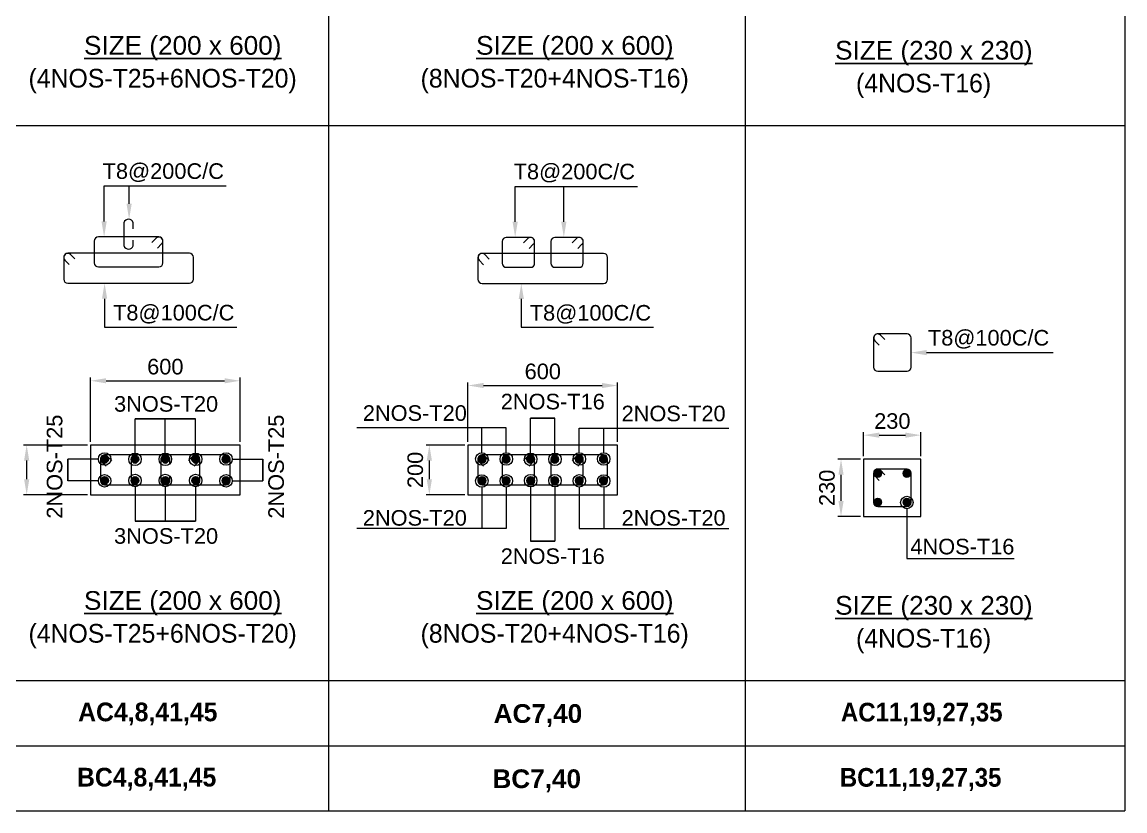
# Model space of a CAD drawing. Header units: metres. Extents: x 21100 to 202285, y -1545145 to -1477211.
# Drawn here: x 151857 to 169549, y -1515004 to -1502352 of the extents above; entities that cross this region are included whole.
import ezdxf

# ---------------------------------------------------------------- set-up
doc = ezdxf.new("R2010")
doc.units = ezdxf.units.M
doc.header["$LTSCALE"] = 15
doc.header["$MEASUREMENT"] = 0
for name, color, linetype, lineweight in [('COLUMN SECTION_ASC', 132, 'Continuous', 9), ('DIMENSION_ASC', 251, 'Continuous', 9), ('LEADER_ASC', 152, 'Continuous', 15), ('SCHEDULED BORDER_ASC', 4, 'Continuous', 18), ('STEEL DIST._ASC', 132, 'Continuous', 25), ('STIRRUPS_ASC', 22, 'Continuous', 5), ('TEXT HEADER_ASC', 7, 'Continuous', 25), ('TEXT SCHEDULE_ASC', 7, 'Continuous', 5), ('TEXT_ASC', 7, 'Continuous', 25)]:
    doc.layers.add(name, color=color, linetype=linetype, lineweight=lineweight)
doc.layers.add('CONC.', color=6, linetype='Continuous')
doc.styles.add('ASC', font='swiss.ttf')
doc.styles.add('ASC_DIMENSION', font='swiss.ttf', dxfattribs={"height": 250})
doc.styles.add('BOLD ASC', font='swissb.ttf', dxfattribs={"height": 300})
doc.styles.add('STANDERD ASC', font='swiss.ttf', dxfattribs={"height": 250})

# ---------------------------------------------------------------- blocks, each defined once
blk = doc.blocks.new('_DotBlank')
at = {"color": 0, "lineweight": -2}
blk.add_line((-0.5, 0), (-1, 0), dxfattribs=at)
blk.add_circle((0, 0), 0.5, dxfattribs=at)

msp = doc.modelspace()

# ---------------------------------------------------------------- hatches: boundary and pattern name
at = {"layer": 'STEEL DIST._ASC'}
h = msp.add_hatch(color=155, dxfattribs=at)
h.dxf.hatch_style = 1
edge = h.paths.add_edge_path()
edge.add_arc((153182.3, -1509363.8), 60, 180, 540)
h = msp.add_hatch(color=155, dxfattribs=at)
h.dxf.hatch_style = 1
edge = h.paths.add_edge_path()
edge.add_arc((153668.7, -1509363.8), 60, 180, 540)
h = msp.add_hatch(color=155, dxfattribs=at)
h.dxf.hatch_style = 1
edge = h.paths.add_edge_path()
edge.add_arc((154155.2, -1509363.8), 60, 180, 540)
h = msp.add_hatch(color=155, dxfattribs=at)
h.dxf.hatch_style = 1
edge = h.paths.add_edge_path()
edge.add_arc((154641.8, -1509363.8), 60, 180, 540)
h = msp.add_hatch(color=155, dxfattribs=at)
h.dxf.hatch_style = 1
edge = h.paths.add_edge_path()
edge.add_arc((155128, -1509363.8), 60, 0, 360, ccw=False)
h = msp.add_hatch(color=155, dxfattribs=at)
h.dxf.hatch_style = 1
edge = h.paths.add_edge_path()
edge.add_arc((159237.5, -1509363.8), 60, 180, 540)
h = msp.add_hatch(color=155, dxfattribs=at)
h.dxf.hatch_style = 1
edge = h.paths.add_edge_path()
edge.add_arc((159623.7, -1509363.8), 60, 180, 540)
h = msp.add_hatch(color=155, dxfattribs=at)
h.dxf.hatch_style = 1
edge = h.paths.add_edge_path()
edge.add_arc((160015.2, -1509363.7), 60, 180, 540)
h = msp.add_hatch(color=155, dxfattribs=at)
h.dxf.hatch_style = 1
edge = h.paths.add_edge_path()
edge.add_arc((160403.6, -1509363.8), 60, 180, 540)
h = msp.add_hatch(color=155, dxfattribs=at)
h.dxf.hatch_style = 1
edge = h.paths.add_edge_path()
edge.add_arc((160795.1, -1509363.7), 60, 180, 540)
h = msp.add_hatch(color=155, dxfattribs=at)
h.dxf.hatch_style = 1
edge = h.paths.add_edge_path()
edge.add_arc((161183.3, -1509363.8), 60, 0, 360, ccw=False)
h = msp.add_hatch(color=155, dxfattribs=at)
h.dxf.hatch_style = 1
edge = h.paths.add_edge_path()
edge.add_arc((153182.3, -1509705.4), 60, -180, 180, ccw=False)
h = msp.add_hatch(color=155, dxfattribs=at)
h.dxf.hatch_style = 1
edge = h.paths.add_edge_path()
edge.add_arc((153668.7, -1509705.4), 60, -180, 180, ccw=False)
h = msp.add_hatch(color=155, dxfattribs=at)
h.dxf.hatch_style = 1
edge = h.paths.add_edge_path()
edge.add_arc((154155.2, -1509705.4), 60, -180, 180, ccw=False)
h = msp.add_hatch(color=155, dxfattribs=at)
h.dxf.hatch_style = 1
edge = h.paths.add_edge_path()
edge.add_arc((154641.8, -1509705.4), 60, -180, 180, ccw=False)
h = msp.add_hatch(color=155, dxfattribs=at)
h.dxf.hatch_style = 1
edge = h.paths.add_edge_path()
edge.add_arc((155128, -1509705.4), 60, 360, 720)
h = msp.add_hatch(color=155, dxfattribs=at)
h.dxf.hatch_style = 1
edge = h.paths.add_edge_path()
edge.add_arc((159237.5, -1509705.4), 60, -180, 180, ccw=False)
h = msp.add_hatch(color=155, dxfattribs=at)
h.dxf.hatch_style = 1
edge = h.paths.add_edge_path()
edge.add_arc((159623.7, -1509705.4), 60, -180, 180, ccw=False)
h = msp.add_hatch(color=155, dxfattribs=at)
h.dxf.hatch_style = 1
edge = h.paths.add_edge_path()
edge.add_arc((160015.2, -1509705.4), 60, -180, 180, ccw=False)
h = msp.add_hatch(color=155, dxfattribs=at)
h.dxf.hatch_style = 1
edge = h.paths.add_edge_path()
edge.add_arc((160403.6, -1509705.4), 60, -180, 180, ccw=False)
h = msp.add_hatch(color=155, dxfattribs=at)
h.dxf.hatch_style = 1
edge = h.paths.add_edge_path()
edge.add_arc((160795.1, -1509705.3), 60, -180, 180, ccw=False)
h = msp.add_hatch(color=155, dxfattribs=at)
h.dxf.hatch_style = 1
edge = h.paths.add_edge_path()
edge.add_arc((161183.3, -1509705.4), 60, 360, 720)
h = msp.add_hatch(color=155, dxfattribs=at)
h.dxf.hatch_style = 1
edge = h.paths.add_edge_path()
edge.add_arc((165584.7, -1509590.5), 60, 180, 540)
h = msp.add_hatch(color=155, dxfattribs=at)
h.dxf.hatch_style = 1
edge = h.paths.add_edge_path()
edge.add_arc((166050.4, -1509590.5), 60, 0, 360, ccw=False)
h = msp.add_hatch(color=155, dxfattribs=at)
h.dxf.hatch_style = 1
edge = h.paths.add_edge_path()
edge.add_arc((165584.7, -1510052.1), 60, -180, 180, ccw=False)
h = msp.add_hatch(color=155, dxfattribs=at)
h.dxf.hatch_style = 1
edge = h.paths.add_edge_path()
edge.add_arc((166050.4, -1510052.1), 60, 360, 720)

# ---------------------------------------------------------------- linework, layer by layer
at = {"layer": 'COLUMN SECTION_ASC'}
for p, q in [((152955.2, -1509135.1), (152955.2, -1509935.1)), ((155355.2, -1509135.1), (152955.2, -1509135.1)), ((155355.2, -1509935.1), (155355.2, -1509135.1)), ((159010.4, -1509135.1), (159010.4, -1509935.1)), ((161410.4, -1509135.1), (159010.4, -1509135.1)), ((161410.4, -1509935.1), (161410.4, -1509135.1)), ((165357.6, -1509361.8), (165357.6, -1510281.8)), ((166277.6, -1509361.8), (165357.6, -1509361.8)), ((166277.6, -1510281.8), (166277.6, -1509361.8)), ((152955.2, -1509935.1), (155355.2, -1509935.1)), ((159010.4, -1509935.1), (161410.4, -1509935.1)), ((165357.6, -1510281.8), (166277.6, -1510281.8))]:
    msp.add_line(p, q, dxfattribs=at)
at = {"layer": 'DIMENSION_ASC'}
for p, q in [((152955.2, -1509085.1), (152955.2, -1508055)), ((153205.2, -1508105), (155105.2, -1508105)), ((155355.2, -1509085.1), (155355.2, -1508055)), ((159010.4, -1509085.1), (159010.4, -1508131.1)), ((159260.4, -1508181.1), (161160.4, -1508181.1)), ((161410.4, -1509085.1), (161410.4, -1508131.1)), ((165357.6, -1509311.8), (165357.6, -1508927.5)), ((165607.6, -1508977.5), (166027.6, -1508977.5)), ((166277.6, -1509311.8), (166277.6, -1508927.5)), ((152905.2, -1509135.1), (151880.9, -1509135.1)), ((158960.4, -1509135.1), (158340.4, -1509135.1)), ((151930.9, -1509685.1), (151930.9, -1509385.1)), ((158390.4, -1509685.1), (158390.4, -1509385.1)), ((165307.6, -1509361.8), (164944.8, -1509361.8)), ((164994.8, -1510031.8), (164994.8, -1509611.8)), ((152905.2, -1509935.1), (151880.9, -1509935.1)), ((158960.4, -1509935.1), (158340.4, -1509935.1)), ((165307.6, -1510281.8), (164944.8, -1510281.8))]:
    msp.add_line(p, q, dxfattribs=at)
for points in [[(153668.7, -1509164.8), (153668.7, -1508714.6), (154506.3, -1508714.6)], [(154641.6, -1509164.8), (154641.6, -1508714.6), (153668.7, -1508714.6)], [(154155.2, -1509164.8), (154155.2, -1508714.6), (154641.6, -1508714.6)], [(160015.2, -1509163.7), (160015.2, -1508706.8), (160405.6, -1508706.8)], [(160405.6, -1509163.7), (160405.6, -1508706.8), (160015.2, -1508706.8)], [(159232.6, -1509158.7), (159232.6, -1508858.7), (157227.5, -1508858.1)], [(159625, -1509160.1), (159625, -1508858.1), (157227.5, -1508858.1)], [(160795.8, -1509160.1), (160795.8, -1508864.9), (163193.3, -1508864.9)], [(161188.2, -1509158.7), (161188.2, -1508865.5), (163193.3, -1508864.9)], [(152980.8, -1509360.7), (152591.8, -1509360.7), (152591.8, -1509709.5)], [(152980.8, -1509709.5), (152591.8, -1509709.5), (152591.8, -1509360.7)], [(155329.6, -1509360.7), (155718.5, -1509360.7), (155718.5, -1509709.5)], [(155329.6, -1509709.5), (155718.5, -1509709.5), (155718.5, -1509360.7)], [(153668.7, -1509905.4), (153668.7, -1510355.6), (154506.3, -1510355.6)], [(154641.6, -1509905.4), (154641.6, -1510355.6), (153668.7, -1510355.6)], [(154155.2, -1509905.4), (154155.2, -1510355.6), (154641.6, -1510355.6)], [(159625, -1509910.1), (159625, -1510472.9), (157227.5, -1510472.9)], [(159232.6, -1509911.5), (159232.6, -1510472.2), (157227.5, -1510472.9)], [(160015.2, -1509906.5), (160015.2, -1510677.3), (160405.6, -1510677.3)], [(160405.6, -1509906.5), (160405.6, -1510677.3), (160015.2, -1510677.3)], [(160795.8, -1509910.1), (160795.8, -1510472.9), (163193.3, -1510472.9)], [(161188.2, -1509911.5), (161188.2, -1510472.2), (163193.3, -1510472.9)], [(166050.2, -1510256.8), (166050.2, -1510953.2), (167774.9, -1510953.2)]]:
    msp.add_lwpolyline(points, dxfattribs=at)
for points in [[(153205.2, -1508063.3), (153205.2, -1508146.7), (152955.2, -1508105)], [(155105.2, -1508146.7), (155105.2, -1508063.3), (155355.2, -1508105)], [(159260.4, -1508139.4), (159260.4, -1508222.7), (159010.4, -1508181.1)], [(161160.4, -1508222.7), (161160.4, -1508139.4), (161410.4, -1508181.1)], [(165607.6, -1508935.8), (165607.6, -1509019.2), (165357.6, -1508977.5)], [(166027.6, -1509019.2), (166027.6, -1508935.8), (166277.6, -1508977.5)], [(151972.6, -1509385.1), (151889.3, -1509385.1), (151930.9, -1509135.1)], [(158432.1, -1509385.1), (158348.8, -1509385.1), (158390.4, -1509135.1)], [(165036.5, -1509611.8), (164953.1, -1509611.8), (164994.8, -1509361.8)], [(151889.3, -1509685.1), (151972.6, -1509685.1), (151930.9, -1509935.1)], [(158348.8, -1509685.1), (158432.1, -1509685.1), (158390.4, -1509935.1)], [(164953.1, -1510031.8), (165036.5, -1510031.8), (164994.8, -1510281.8)]]:
    msp.add_solid(points, dxfattribs=at)
at = {"layer": 'LEADER_ASC'}
for points in [[(153173.1, -1505548.4), (153173.1, -1504980.6), (155133.7, -1504980.6)], [(153574.2, -1505264.5), (153574.2, -1504980.6), (155081.5, -1504980.6)], [(159767.4, -1505555.5), (159767.4, -1504987.7), (161728, -1504987.7)], [(160548, -1505555.5), (160548, -1504987.7), (161695.1, -1504987.7)], [(153180.9, -1506790.3), (153180.9, -1507242.5), (155303.2, -1507242.5)], [(159865.8, -1506792.8), (159865.8, -1507244.9), (161988, -1507244.9)], [(166367.6, -1507653), (168396.2, -1507653)]]:
    msp.add_lwpolyline(points, dxfattribs=at)
for points in [[(153615.8, -1505264.5), (153574.2, -1505514.5), (153532.5, -1505264.5)], [(153214.8, -1505548.4), (153173.1, -1505798.4), (153131.5, -1505548.4)], [(159809.1, -1505555.5), (159767.4, -1505805.5), (159725.8, -1505555.5)], [(160589.7, -1505555.5), (160548, -1505805.5), (160506.3, -1505555.5)], [(153139.3, -1506790.3), (153180.9, -1506540.3), (153222.6, -1506790.3)], [(159824.1, -1506792.8), (159865.8, -1506542.8), (159907.4, -1506792.8)], [(166367.6, -1507694.7), (166117.6, -1507653), (166367.6, -1507611.3)]]:
    msp.add_solid(points, dxfattribs=at)
at = {"layer": 'SCHEDULED BORDER_ASC'}
for p, q in [((156775.3, -1486202.8), (156775.3, -1515004)), ((163456, -1486202.8), (163456, -1515004)), ((169549.3, -1486202.8), (169549.3, -1515004)), ((134074.4, -1504008.4), (169549.3, -1504008.4)), ((134074.4, -1512911.1), (169549.3, -1512911.1)), ((138064.8, -1513957.6), (169549.3, -1513957.6)), ((134074.4, -1515004), (169549.3, -1515004)), ((138064.8, -1515004), (169549.3, -1515004))]:
    msp.add_line(p, q, dxfattribs=at)
at = {"layer": 'STEEL DIST._ASC'}
for centre in [(153182.3, -1509363.8), (153668.7, -1509363.8), (154155.2, -1509363.8), (154641.8, -1509363.8), (155128, -1509363.8), (159237.5, -1509363.8), (159623.7, -1509363.8), (160015.2, -1509363.7), (160403.6, -1509363.8), (160795.1, -1509363.7), (161183.3, -1509363.8), (153182.3, -1509705.4), (153668.7, -1509705.4), (154155.2, -1509705.4), (154641.8, -1509705.4), (155128, -1509705.4), (159237.5, -1509705.4), (159623.7, -1509705.4), (160015.2, -1509705.4), (160403.6, -1509705.4), (160795.1, -1509705.3), (161183.3, -1509705.4), (165584.7, -1509590.5), (166050.4, -1509590.5), (165584.7, -1510052.1), (166050.4, -1510052.1)]:
    msp.add_circle(centre, 60, dxfattribs=at)
at = {"layer": 'STIRRUPS_ASC'}
for p, q in [((153492.1, -1505569.9), (153492, -1505938)), ((153639.3, -1505667.2), (153639.3, -1505570.1)), ((154049.9, -1505798.4), (153080.5, -1505798.4)), ((160012.8, -1505805.5), (159625, -1505805.5)), ((160792.7, -1505805.5), (160404.9, -1505805.5)), ((153015.5, -1505863.4), (153015.5, -1506213.4)), ((153639.3, -1505938.2), (153639.3, -1505848.3)), ((154006.2, -1505818.1), (153937.2, -1505887.1)), ((154027.7, -1505977.6), (154095.9, -1505909.4)), ((154117.1, -1506213.4), (154117.1, -1505864.1)), ((159560, -1505870.5), (159560, -1506220.5)), ((159969, -1505825.2), (159900, -1505894.2)), ((159990.5, -1505984.7), (160058.7, -1505916.4)), ((160080, -1506220.5), (160080, -1505871.2)), ((160339.9, -1505870.5), (160339.9, -1506220.5)), ((160748.9, -1505825.2), (160679.9, -1505894.2)), ((160770.4, -1505984.7), (160838.6, -1505916.4)), ((160859.8, -1506220.5), (160859.8, -1505871.2)), ((152525.7, -1506124.3), (152525.7, -1506475.3)), ((154541.7, -1506060.3), (152589.7, -1506060.3)), ((152705.6, -1506149.8), (152634.9, -1506079.1)), ((154605.7, -1506476.3), (154605.7, -1506124.3)), ((159170.4, -1506126.8), (159170.4, -1506477.8)), ((161186.4, -1506062.8), (159234.4, -1506062.8)), ((159350.3, -1506152.3), (159279.6, -1506081.6)), ((161250.4, -1506478.8), (161250.4, -1506126.8)), ((152544.4, -1506169.6), (152615.1, -1506240.3)), ((153080.5, -1506278.4), (154052.1, -1506278.4)), ((159189.1, -1506172.1), (159259.8, -1506242.8)), ((159625, -1506285.5), (160015, -1506285.5)), ((160404.9, -1506285.5), (160794.8, -1506285.5)), ((152590.7, -1506540.3), (154541.7, -1506540.3)), ((159235.4, -1506542.8), (161186.4, -1506542.8)), ((166053.6, -1507353), (165581.6, -1507353)), ((165697.5, -1507442.5), (165626.8, -1507371.8)), ((165517.6, -1507417), (165517.6, -1507888)), ((165536.3, -1507462.2), (165607, -1507532.9)), ((166117.6, -1507889), (166117.6, -1507417)), ((165582.6, -1507953), (166053.6, -1507953)), ((155131.2, -1509295.1), (153179.2, -1509295.1)), ((153295.1, -1509384.6), (153224.4, -1509313.9)), ((154639.4, -1509295.1), (153670, -1509295.1)), ((154595.6, -1509314.8), (154526.6, -1509383.8)), ((161186.4, -1509295.1), (159234.4, -1509295.1)), ((159350.3, -1509384.6), (159279.6, -1509313.9)), ((160012.8, -1509295), (159625, -1509295.1)), ((159969, -1509314.8), (159900, -1509383.8)), ((160792.7, -1509295), (160404.9, -1509295.1)), ((160748.9, -1509314.7), (160679.9, -1509383.7)), ((153115.2, -1509359.1), (153115.2, -1509710.1)), ((153133.9, -1509404.3), (153204.6, -1509475)), ((153605, -1509360.1), (153605, -1509710.1)), ((154081.6, -1509351), (154081.5, -1509719.1)), ((154228.8, -1509448.3), (154228.8, -1509351.2)), ((154617.1, -1509474.3), (154685.4, -1509406.1)), ((154706.6, -1509710.1), (154706.6, -1509360.8)), ((155195.2, -1509711.1), (155195.2, -1509359.1)), ((159170.4, -1509359.1), (159170.4, -1509710.1)), ((159189.1, -1509404.3), (159259.8, -1509475)), ((159560, -1509360.1), (159560, -1509710.1)), ((159990.5, -1509474.2), (160058.7, -1509406)), ((160080, -1509710), (160080, -1509360.7)), ((160339.9, -1509360.1), (160339.9, -1509710.1)), ((160770.4, -1509474.2), (160838.6, -1509406)), ((160859.8, -1509710), (160859.8, -1509360.7)), ((161250.4, -1509711.1), (161250.4, -1509359.1)), ((166053.6, -1509521.8), (165581.6, -1509521.8)), ((154228.8, -1509719.2), (154228.8, -1509629.4)), ((165517.6, -1509585.8), (165517.6, -1510056.8)), ((165536.3, -1509631), (165607, -1509701.7)), ((165697.5, -1509611.2), (165626.8, -1509540.5)), ((166117.6, -1510057.8), (166117.6, -1509585.8)), ((153180.2, -1509775.1), (155131.2, -1509775.1)), ((153670, -1509775.1), (154641.6, -1509775.1)), ((159235.4, -1509775.1), (161186.4, -1509775.1)), ((159625, -1509775.1), (160015, -1509775)), ((160404.9, -1509775.1), (160794.8, -1509775)), ((165582.6, -1510121.8), (166053.6, -1510121.8))]:
    msp.add_line(p, q, dxfattribs=at)
for centre, radius, start, end in [((153565.7, -1505590.4), 76.4, 15.42033, 164.45289), ((153080.5, -1505863.4), 65, 90, 180), ((154052.1, -1505864.1), 65, 360, 135), ((154049.9, -1505863.4), 65, 315, 90), ((159625, -1505870.5), 65, 90, 180), ((160015, -1505871.2), 65, 360, 135), ((160012.8, -1505870.5), 65, 315, 90), ((160404.9, -1505870.5), 65, 90, 180), ((160794.8, -1505871.2), 65, 360, 135), ((160792.7, -1505870.5), 65, 315, 90), ((153565.7, -1505917.6), 76.4, 195.48832, 344.38444), ((152590.4, -1506126), 64.7, 46.45047, 178.54594), ((152591.3, -1506125), 64.7, 91.45406, 223.54953), ((154540.1, -1506125.9), 65.6, 1.39718, 88.60282), ((159235.1, -1506128.4), 64.7, 46.45047, 178.54594), ((159236, -1506127.5), 64.7, 91.45406, 223.54953), ((161184.8, -1506128.4), 65.6, 1.39718, 88.60282), ((153080.5, -1506213.4), 65, 180, 270), ((154052.1, -1506213.4), 65, 270, 0), ((159625, -1506220.5), 65, 180, 270), ((160015, -1506220.5), 65, 270, 0), ((160404.9, -1506220.5), 65, 180, 270), ((160794.8, -1506220.5), 65, 270, 0), ((152590.7, -1506475.3), 65, 180, 270), ((154540.1, -1506474.7), 65.6, 271.39718, 358.60282), ((159235.4, -1506477.8), 65, 180, 270), ((161184.8, -1506477.2), 65.6, 271.39718, 358.60282), ((165582.2, -1507418.6), 64.7, 46.45047, 178.54594), ((165583.2, -1507417.7), 64.7, 91.45406, 223.54953), ((166052, -1507418.6), 65.6, 1.39718, 88.60282), ((165582.6, -1507888), 65, 180, 270), ((166052, -1507887.4), 65.6, 271.39718, 358.60282), ((153179.8, -1509360.7), 64.7, 46.45047, 178.54594), ((153180.8, -1509359.8), 64.7, 91.45406, 223.54953), ((153670, -1509360.1), 65, 90, 180), ((154155.2, -1509371.5), 76.4, 15.42033, 164.45289), ((154641.6, -1509360.8), 65, 360, 135), ((154639.4, -1509360.1), 65, 315, 90), ((155129.6, -1509360.7), 65.6, 1.39718, 88.60282), ((159235.1, -1509360.7), 64.7, 46.45047, 178.54594), ((159236, -1509359.8), 64.7, 91.45406, 223.54953), ((159625, -1509360.1), 65, 90, 180), ((160015, -1509360.7), 65, 360, 135), ((160012.8, -1509360), 65, 315, 90), ((160404.9, -1509360.1), 65, 90, 180), ((160794.8, -1509360.7), 65, 360, 135), ((160792.7, -1509360), 65, 315, 90), ((161184.8, -1509360.7), 65.6, 1.39718, 88.60282), ((165582.2, -1509587.4), 64.7, 46.45047, 178.54594), ((165583.2, -1509586.5), 64.7, 91.45406, 223.54953), ((166052, -1509587.4), 65.6, 1.39718, 88.60282), ((153180.2, -1509710.1), 65, 180, 270), ((153670, -1509710.1), 65, 180, 270), ((154155.2, -1509698.7), 76.4, 195.48832, 344.38444), ((154641.6, -1509710.1), 65, 270, 0), ((155129.6, -1509709.5), 65.6, 271.39718, 358.60282), ((159235.4, -1509710.1), 65, 180, 270), ((159625, -1509710.1), 65, 180, 270), ((160015, -1509710), 65, 270, 0), ((160404.9, -1509710.1), 65, 180, 270), ((160794.8, -1509710), 65, 270, 0), ((161184.8, -1509709.5), 65.6, 271.39718, 358.60282), ((165582.6, -1510056.8), 65, 180, 270), ((166052, -1510056.2), 65.6, 271.39718, 358.60282)]:
    msp.add_arc(centre, radius, start, end, dxfattribs=at)

# ---------------------------------------------------------------- block references
at = {"layer": 'DIMENSION_ASC', "xscale": 200, "yscale": 200, "zscale": 200}
for p, rotation in [((153668.7, -1509364.8), 270), ((154155.2, -1509364.8), 269.9999999999897), ((154641.6, -1509364.8), 269.9999999999897), ((159232.6, -1509358.7), 269.9999999999867), ((159625, -1509360.1), 269.9999999999601), ((160015.2, -1509363.7), 270), ((160405.6, -1509363.7), 270), ((160795.8, -1509360.1), 270.0000000000135), ((161188.2, -1509358.7), 269.9999999999865), ((155129.6, -1509360.7), 180), ((153668.7, -1509705.4), 90), ((154155.2, -1509705.4), 90.00000000001026), ((154641.6, -1509705.4), 90.00000000001026), ((155129.6, -1509709.5), 180), ((159232.6, -1509711.5), 90), ((159625, -1509710.1), 90.00000000001748), ((160015.2, -1509706.5), 90), ((160405.6, -1509706.5), 90), ((160795.8, -1509710.1), 89.99999999998252), ((161188.2, -1509711.5), 90), ((166050.2, -1510056.8), 90)]:
    msp.add_blockref('_DotBlank', p, dxfattribs=dict(at, rotation=rotation))
for p in [(153180.8, -1509360.7), (153180.8, -1509709.5)]:
    msp.add_blockref('_DotBlank', p, dxfattribs=at)

# ---------------------------------------------------------------- texts
at = {"layer": 'CONC.', "lineweight": -3, "style": 'ASC', "width": 0.95}
for s, p in [('(4NOS-T25+6NOS-T20)', (151960.6, -1503402.6)), ('(8NOS-T20+4NOS-T16)', (158249.9, -1503402.6)), ('(4NOS-T16)', (165235.4, -1503480.8)), ('(4NOS-T25+6NOS-T20)', (151960.6, -1512305.4)), ('(8NOS-T20+4NOS-T16)', (158249.9, -1512305.4)), ('(4NOS-T16)', (165235.4, -1512383.6))]:
    msp.add_text(s, height=300, dxfattribs=at).set_placement(p)
at = {"layer": 'DIMENSION_ASC', "color": 7, "char_height": 250, "attachment_point": 5, "style": 'ASC_DIMENSION'}
for s, insert in [('\\A1;600', (154155.2, -1507880)), ('\\A1;600', (160210.4, -1507956.1)), ('\\A1;230', (165817.6, -1508752.5))]:
    msp.add_mtext(s, dxfattribs=dict(at, insert=insert))
at = {"layer": 'DIMENSION_ASC', "color": 7, "char_height": 250, "attachment_point": 5, "rotation": 90, "style": 'ASC_DIMENSION'}
for s, insert in [('\\A1;200', (158165.4, -1509535.1)), ('\\A1;230', (164769.8, -1509821.8))]:
    msp.add_mtext(s, dxfattribs=dict(at, insert=insert))
at = {"layer": 'TEXT HEADER_ASC', "style": 'STANDERD ASC'}
for s, p in [('%%USIZE (200 x 600)', (152850.5, -1502876)), ('%%USIZE (200 x 600)', (159139.8, -1502876)), ('%%USIZE (230 x 230)', (164899.7, -1502954.2)), ('%%USIZE (200 x 600)', (152850.5, -1511778.7)), ('%%USIZE (200 x 600)', (159139.8, -1511778.7)), ('%%USIZE (230 x 230)', (164899.7, -1511856.9))]:
    msp.add_text(s, height=300, dxfattribs=at).set_placement(p)
at = {"layer": 'TEXT SCHEDULE_ASC', "style": 'STANDERD ASC'}
for s, p in [('3NOS-T20', (153332.9, -1508600.6)), ('2NOS-T16', (159536.3, -1508563.5)), ('2NOS-T20', (157323.2, -1508747.7)), ('2NOS-T20', (161474.6, -1508754.6)), ('2NOS-T20', (157323.2, -1510428.6)), ('2NOS-T20', (161474.6, -1510428.6)), ('3NOS-T20', (153332.9, -1510719.1)), ('4NOS-T16', (166107.1, -1510889)), ('2NOS-T16', (159536.3, -1511042.9))]:
    msp.add_text(s, height=250, dxfattribs=at).set_placement(p)
for p in [(152503.1, -1510316.7), (156056.7, -1510316.7)]:
    msp.add_text('2NOS-T25', height=250, rotation=90, dxfattribs=at).set_placement(p)
at = {"layer": 'TEXT SCHEDULE_ASC', "color": 1, "style": 'BOLD ASC'}
for s, width, p in [('AC4,8,41,45', 0.95, (152756, -1513566)), ('AC11,19,27,35', 0.92, (164992.5, -1513569.2)), ('BC4,8,41,45', 0.95, (152737.7, -1514612.4)), ('BC11,19,27,35', 0.92, (164974.8, -1514615.6))]:
    msp.add_text(s, height=300, dxfattribs=dict(at, width=width)).set_placement(p)
for s, p in [('AC7,40', (159422.1, -1513591.5)), ('BC7,40', (159402.9, -1514637.9))]:
    msp.add_text(s, height=300, dxfattribs=at).set_placement(p)
at = {"layer": 'TEXT_ASC', "style": 'STANDERD ASC'}
for s, p in [('T8@200C/C', (153149.2, -1504866.7, 0.3)), ('T8@200C/C', (159743.5, -1504873.8, 0.3)), ('T8@100C/C', (153316.9, -1507137.2, 0.3)), ('T8@100C/C', (160001.7, -1507139.7, 0.3)), ('T8@100C/C', (166388.4, -1507540))]:
    msp.add_text(s, height=250, dxfattribs=at).set_placement(p)

doc.saveas('drawing.dxf')
